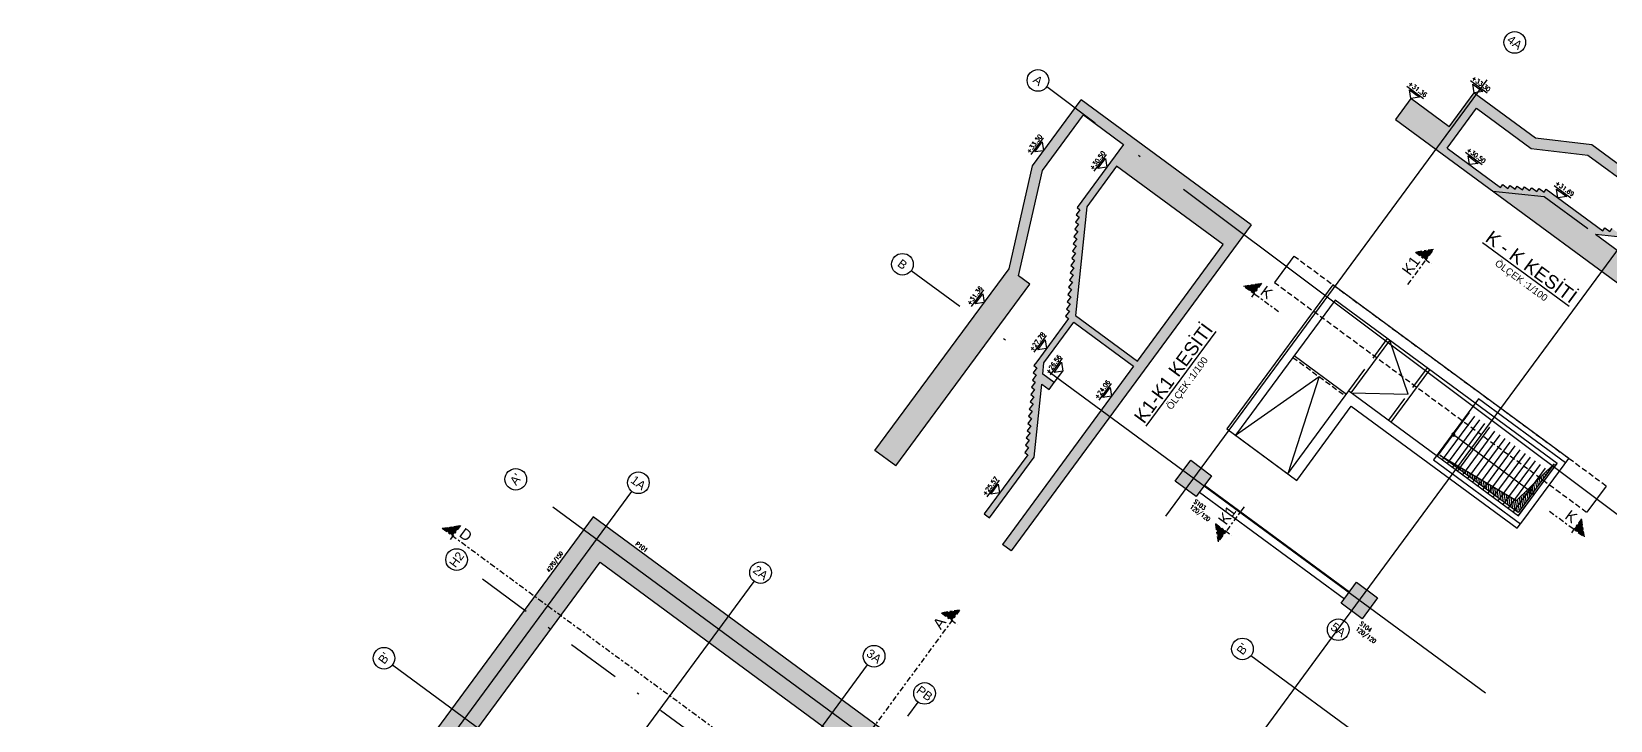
# Model space of a CAD drawing. Header units: millimetres. Extents: x 400392 to 401186, y 4543812 to 4544115.
# Drawn here: x 400690.4 to 400763.2, y 4544063.9 to 4544095.7 of the extents above; entities that cross this region are included whole.
import ezdxf
from ezdxf.enums import TextEntityAlignment as Align

# ---------------------------------------------------------------- set-up
doc = ezdxf.new("R2010")
doc.units = ezdxf.units.MM
for name, pattern in [('AKS', [3, 2.5, -0.25, 0, -0.25]), ('CENTER', [2, 1.25, -0.25, 0.25, -0.25]), ('CONTINU', [0]), ('DASHDOT2', [0.5, 0.25, -0.125, 0, -0.125]), ('HIDDEN', [0.375, 0.25, -0.125])]:
    doc.linetypes.add(name, pattern=pattern)
for name, color, linetype in [('aks prota', 2, 'AKS'), ('boşluk prota', 2, 'Continuous'), ('boşluk taraması prota', 252, 'Continuous'), ('caks prota', 4, 'Continuous'), ('kesit prota', 1, 'Continuous'), ('kesit tarama prota', 252, 'Continuous'), ('kiris prota', 6, 'Continuous'), ('kiriş prota', 6, 'Continuous'), ('kolon prota', 1, 'Continuous'), ('kolon tarama prota', 252, 'Continuous'), ('kot prota', 4, 'Continuous'), ('lkolon prota', 4, 'Continuous'), ('lperde prota', 4, 'Continuous'), ('merdiven prota', 2, 'Continuous'), ('metraj prota', 2, 'Continuous'), ('perde prota', 1, 'Continuous'), ('PRT-AL-TUNEL_EKSENI', 14, 'DASHDOT2'), ('PRT-CST-rc_level', 6, 'Continuous'), ('PRT-CST-rc_levermark', 4, 'Continuous'), ('PRT-MI-ad_dim', 8, 'Continuous'), ('skesit prota', 7, 'Continuous'), ('t35 prota', 3, 'Continuous'), ('taks prota', 7, 'Continuous'), ('tkesit prota', 7, 'Continuous'), ('tkolon prota', 6, 'Continuous'), ('tperde prota', 6, 'Continuous'), ('tplan prota', 7, 'Continuous'), ('ölçü prota', 4, 'Continuous')]:
    doc.layers.add(name, color=color, linetype=linetype)
doc.styles.add('Arial', font='Arial.ttf')
doc.styles.add('OLCU', font='romanstw.shx')
doc.styles.add('TAKS', font='Arial Unicode.ttf')
doc.styles.add('tkolon', font='romanstw.shx')

# ---------------------------------------------------------------- blocks, each defined once
blk = doc.blocks.new('*U59')
at = {"layer": 'metraj prota', "color": 4}
blk.add_lwpolyline([(-464, 0), (-441.5, 13), (-441.5, -13)], close=True, dxfattribs=at)
blk.add_lwpolyline([(0, 0), (-441.5, 0)], dxfattribs=at)
blk.add_circle((0, 0), 7.5, dxfattribs=at)
blk = doc.blocks.new('KOTK5')
at = {"layer": 'PRT-CST-rc_levermark'}
blk.add_line((217, 160), (-213, 160), dxfattribs=at)
blk.add_lwpolyline([(130, 130), (-130, 130), (0, 0)], close=True, dxfattribs=at)
at = {"layer": 'PRT-CST-rc_level', "style": 'OLCU'}
blk.add_attdef('000.00', text='', height=90, dxfattribs=at).set_placement((0, 193), align=Align.CENTER)

msp = doc.modelspace()

# ---------------------------------------------------------------- hatches: boundary and pattern name
at = {"layer": 'boşluk taraması prota', "ltscale": 2}
h = msp.add_hatch(dxfattribs=at)
h.set_pattern_fill('ANSI31', color=256, scale=0.03, angle=89.6371181, style=0)
h.set_pattern_definition([(98.6371, (400747.01018, 4544051.12023), (-0.0941698, -0.01430425), [])])
h.paths.add_polyline_path([(400760.60998, 4544075.78207), (400758.94904, 4544073.52617), (400755.33923, 4544076.18394), (400758.8725, 4544074.08026)])
at = {"layer": 'kesit tarama prota'}
h = msp.add_hatch(color=256, dxfattribs=at)
h.dxf.hatch_style = 1
h.paths.add_polyline_path([(400738.79757, 4544092.57899), (400736.55573, 4544089.53409), (400735.47398, 4544084.78126), (400729.28805, 4544076.39101), (400730.25439, 4544075.67953), (400736.43788, 4544084.07321), (400735.91348, 4544084.4593), (400737.02014, 4544089.32154), (400738.90376, 4544091.8799), (400740.75349, 4544090.51801), (400738.60768, 4544087.60356), (400738.74458, 4544087.50277), (400738.57264, 4544087.26924), (400738.70953, 4544087.16844), (400738.53759, 4544086.93491), (400738.67449, 4544086.83412), (400738.50255, 4544086.60059), (400738.63945, 4544086.4998), (400738.46751, 4544086.26627), (400738.60441, 4544086.16547), (400738.43247, 4544085.93194), (400738.56936, 4544085.83115), (400738.39742, 4544085.59762), (400738.53432, 4544085.49683), (400738.36238, 4544085.2633), (400738.49928, 4544085.16251), (400738.32734, 4544084.92897), (400738.46423, 4544084.82818), (400738.29229, 4544084.59465), (400738.42919, 4544084.49386), (400738.25725, 4544084.26033), (400738.39415, 4544084.15954), (400738.22221, 4544083.926), (400738.35911, 4544083.82521), (400738.18717, 4544083.59168), (400738.32406, 4544083.49089), (400738.15212, 4544083.25736), (400738.28902, 4544083.15657), (400738.11708, 4544082.92304), (400738.25398, 4544082.82224), (400738.08204, 4544082.58871), (400738.21893, 4544082.48792), (400736.74855, 4544080.49083), (400736.61811, 4544080.31367), (400736.75501, 4544080.21288), (400736.58307, 4544079.97935), (400736.71996, 4544079.87855), (400736.54802, 4544079.64502), (400736.68492, 4544079.54423), (400736.51298, 4544079.3107), (400736.64988, 4544079.20991), (400736.47794, 4544078.97638), (400736.61484, 4544078.87558), (400736.4429, 4544078.64205), (400736.57979, 4544078.54126), (400736.40785, 4544078.30773), (400736.54475, 4544078.20694), (400736.37281, 4544077.97341), (400736.50971, 4544077.87261), (400736.33777, 4544077.63908), (400736.47466, 4544077.53829), (400736.30272, 4544077.30476), (400736.43962, 4544077.20397), (400736.26768, 4544076.97044), (400736.40458, 4544076.86964), (400736.23264, 4544076.63611), (400736.36954, 4544076.53532), (400736.1976, 4544076.30179), (400736.33449, 4544076.201), (400734.32262, 4544073.46845), (400734.5642, 4544073.29059), (400736.62437, 4544076.08872), (400736.97796, 4544079.46212), (400737.32289, 4544079.20816), (400737.56086, 4544079.53137), (400737.02632, 4544079.92352), (400737.07993, 4544080.43492), (400738.46052, 4544082.31005), (400741.21698, 4544080.28056), (400735.16658, 4544072.06286), (400735.56922, 4544071.76641), (400746.64098, 4544086.80417)])
h.paths.add_polyline_path([(400745.349, 4544085.8927), (400741.39485, 4544080.52215), (400738.53522, 4544082.62759), (400739.06125, 4544087.64615), (400740.43438, 4544089.51115)], flags=16)
h = msp.add_hatch(color=256, dxfattribs=at)
h.dxf.hatch_style = 1
h.paths.add_polyline_path([(400769.29744, 4544081.37809), (400766.79467, 4544083.22079), (400768.71566, 4544085.82989), (400768.31312, 4544086.12627), (400768.20195, 4544085.9759), (400767.96842, 4544086.14784), (400767.86762, 4544086.01095), (400767.63409, 4544086.18289), (400767.5333, 4544086.04599), (400767.29977, 4544086.21793), (400767.19898, 4544086.08103), (400766.96545, 4544086.25297), (400766.86466, 4544086.11608), (400766.63112, 4544086.28802), (400766.53033, 4544086.15112), (400766.2968, 4544086.32306), (400766.19601, 4544086.18616), (400765.96248, 4544086.3581), (400765.86169, 4544086.22121), (400765.62815, 4544086.39315), (400765.52736, 4544086.25625), (400765.29383, 4544086.42819), (400765.19304, 4544086.29129), (400764.95951, 4544086.46323), (400764.85872, 4544086.32633), (400764.62518, 4544086.49827), (400764.52439, 4544086.36138), (400764.29086, 4544086.53332), (400764.19007, 4544086.39642), (400763.95654, 4544086.56836), (400763.85575, 4544086.43146), (400763.62222, 4544086.6034), (400763.52142, 4544086.46651), (400763.28789, 4544086.63845), (400763.1871, 4544086.50155), (400762.95357, 4544086.67349), (400762.85278, 4544086.53659), (400760.2514, 4544088.45189), (400760.15061, 4544088.31499), (400759.91708, 4544088.48693), (400759.81629, 4544088.35004), (400759.58275, 4544088.52198), (400759.48196, 4544088.38508), (400759.24843, 4544088.55702), (400759.14764, 4544088.42012), (400758.91411, 4544088.59206), (400758.81332, 4544088.45517), (400758.57978, 4544088.62711), (400758.47899, 4544088.49021), (400758.24546, 4544088.66215), (400758.14467, 4544088.52525), (400755.67246, 4544090.34545), (400757.03435, 4544092.19517), (400759.5596, 4544090.33592), (400762.16825, 4544090.02961), (400764.26986, 4544088.48227), (400764.56631, 4544088.88491), (400762.35525, 4544090.51284), (400759.7466, 4544090.81914), (400756.92816, 4544092.89426), (400755.77794, 4544091.33202), (400754.00248, 4544092.63922), (400753.29101, 4544091.67289), (400768.58597, 4544080.41176)])
h.paths.add_polyline_path([(400762.51636, 4544086.37076), (400768.06479, 4544085.78919), (400766.39204, 4544083.51724)], flags=16)
h = msp.add_hatch(color=256, dxfattribs=at)
h.dxf.hatch_style = 1
h.paths.add_polyline_path([(400754.21769, 4544085.54259), (400755.0566, 4544085.67002), (400754.70086, 4544085.18685)])
h = msp.add_hatch(color=256, dxfattribs=at)
h.dxf.hatch_style = 1
h.paths.add_polyline_path([(400747.12337, 4544084.11), (400746.28447, 4544083.98257), (400746.76763, 4544083.62683)])
h = msp.add_hatch(color=256, dxfattribs=at)
h.dxf.hatch_style = 1
h.paths.add_polyline_path([(400710.1732, 4544072.93544), (400709.3343, 4544072.80801), (400709.81747, 4544072.45227)])
h = msp.add_hatch(color=256, dxfattribs=at)
h.dxf.hatch_style = 1
h.paths.add_polyline_path([(400744.99892, 4544073.02158), (400745.12635, 4544072.18267), (400745.48209, 4544072.66584)])
h = msp.add_hatch(color=256, dxfattribs=at)
h.dxf.hatch_style = 1
h.paths.add_polyline_path([(400761.88066, 4544073.24474), (400762.00809, 4544072.40583), (400761.52492, 4544072.76157)])
h = msp.add_hatch(color=256, dxfattribs=at)
h.dxf.hatch_style = 1
h.paths.add_polyline_path([(400732.35374, 4544068.9003), (400733.19265, 4544069.02773), (400732.83691, 4544068.54456)])
at = {"layer": 'kolon tarama prota'}
h = msp.add_hatch(color=256, dxfattribs=at)
h.dxf.hatch_style = 1
h.paths.add_polyline_path([(400743.85157, 4544075.94311), (400744.81791, 4544075.23164), (400744.10643, 4544074.2653), (400743.14009, 4544074.97678)])
h = msp.add_hatch(color=256, dxfattribs=at)
h.dxf.hatch_style = 1
h.paths.add_polyline_path([(400716.28991, 4544073.3376), (400705.79563, 4544059.08418), (400705.47352, 4544059.32134), (400704.9992, 4544058.67712), (400705.32131, 4544058.43996), (400701.9418, 4544053.84987), (400701.61969, 4544054.08703), (400701.14537, 4544053.44281), (400701.46748, 4544053.20565), (400690.97319, 4544038.95223), (400692.18111, 4544038.06288), (400716.60848, 4544071.24034), (400767.08916, 4544034.07322), (400769.64107, 4544034.05706)])
h = msp.add_hatch(color=256, dxfattribs=at)
h.dxf.hatch_style = 1
h.paths.add_polyline_path([(400751.50171, 4544070.31059), (400752.46805, 4544069.59911), (400751.75657, 4544068.63278), (400750.79024, 4544069.34425)])

# ---------------------------------------------------------------- linework, layer by layer
at = {"layer": 'aks prota', "ltscale": 10}
for p, q in [((400742.69656, 4544073.36238), (400758.49849, 4544094.8247)), ((400763.52567, 4544073.44122), (400737.20954, 4544093.17696)), ((400750.3467, 4544067.72986), (400766.14863, 4544089.19217)), ((400757.44848, 4544065.18712), (400730.96041, 4544084.68933)), ((400690.39136, 4544036.897), (400718.07966, 4544074.50348)), ((400690.39136, 4544036.897), (400718.07966, 4544074.50348)), ((400690.39136, 4544036.897), (400718.07966, 4544074.50348)), ((400807.27371, 4544005.41814), (400713.11034, 4544074.74725)), ((400807.27371, 4544005.41814), (400713.11034, 4544074.74725)), ((400696.0283, 4544032.74672), (400723.71661, 4544070.3532)), ((400696.0283, 4544032.74672), (400723.71661, 4544070.3532)), ((400696.0283, 4544032.74672), (400723.71661, 4544070.3532)), ((400745.65928, 4544061.36336), (400750.3467, 4544067.72986)), ((400752.3957, 4544062.66998), (400746.62438, 4544066.91919)), ((400701.26261, 4544028.89288), (400728.95092, 4544066.49937)), ((400701.26261, 4544028.89288), (400728.95092, 4544066.49937)), ((400701.26261, 4544028.89288), (400728.95092, 4544066.49937)), ((400789.83571, 4544005.52859), (400707.03314, 4544066.49315)), ((400789.83571, 4544005.52859), (400707.03314, 4544066.49315)), ((400789.83571, 4544005.52859), (400707.03314, 4544066.49315))]:
    msp.add_line(p, q, dxfattribs=at)
at = {"layer": 'boşluk prota', "ltscale": 0.05}
msp.add_lwpolyline([(400760.60998, 4544075.78207), (400758.94904, 4544073.52617), (400755.33923, 4544076.18394), (400758.8725, 4544074.08026)], close=True, dxfattribs=at)
at = {"layer": 'caks prota', "ltscale": 0.05}
for centre in [(400758.79494, 4544095.22734), (400736.8069, 4544093.4734), (400730.55777, 4544084.98578), (400712.72284, 4544075.06324), (400712.72284, 4544075.06324), (400712.72284, 4544075.06324), (400718.37611, 4544074.90612), (400718.37611, 4544074.90612), (400718.37611, 4544074.90612), (400709.99551, 4544071.35895), (400709.99551, 4544071.35895), (400709.99551, 4544071.35895), (400724.01306, 4544070.75584), (400724.01306, 4544070.75584), (400724.01306, 4544070.75584), (400750.65625, 4544068.12286), (400746.23689, 4544067.23518), (400706.64565, 4544066.80913), (400706.64565, 4544066.80913), (400706.64565, 4544066.80913), (400729.24737, 4544066.90201), (400729.24737, 4544066.90201), (400729.24737, 4544066.90201), (400731.57817, 4544065.18592), (400731.57817, 4544065.18592), (400731.57817, 4544065.18592)]:
    msp.add_circle(centre, 0.5, dxfattribs=at)
at = {"layer": 'kesit prota', "color": 1}
for p, q in [((400746.64098, 4544086.80417), (400738.79757, 4544092.57899)), ((400755.77794, 4544091.33202), (400754.00248, 4544092.63922)), ((400755.77794, 4544091.33202), (400756.92816, 4544092.89426)), ((400755.67246, 4544090.34545), (400757.03435, 4544092.19517)), ((400757.03435, 4544092.19517), (400759.5596, 4544090.33592)), ((400759.5596, 4544090.33592), (400762.16825, 4544090.02961)), ((400762.16825, 4544090.02961), (400764.26986, 4544088.48227)), ((400746.64098, 4544086.80417), (400735.56922, 4544071.76641)), ((400762.51636, 4544086.37076), (400766.39204, 4544083.51724)), ((400741.21698, 4544080.28056), (400735.16658, 4544072.06286))]:
    msp.add_line(p, q, dxfattribs=at)
for points in [[(400729.28805, 4544076.39101), (400735.47398, 4544084.78126), (400736.55573, 4544089.53409), (400738.79757, 4544092.57899)], [(400756.92816, 4544092.89426), (400759.7466, 4544090.81914), (400762.35525, 4544090.51284), (400764.56631, 4544088.88491), (400764.26986, 4544088.48227)], [(400730.25439, 4544075.67953), (400736.43788, 4544084.07321), (400735.91348, 4544084.4593), (400737.02014, 4544089.32154), (400738.90376, 4544091.8799), (400740.75349, 4544090.51801), (400738.60768, 4544087.60356), (400738.74458, 4544087.50277), (400738.57264, 4544087.26924), (400738.70953, 4544087.16844), (400738.53759, 4544086.93491), (400738.67449, 4544086.83412), (400738.50255, 4544086.60059), (400738.63945, 4544086.4998), (400738.46751, 4544086.26627), (400738.60441, 4544086.16547), (400738.43247, 4544085.93194), (400738.56936, 4544085.83115), (400738.39742, 4544085.59762), (400738.53432, 4544085.49683), (400738.36238, 4544085.2633), (400738.49928, 4544085.16251), (400738.32734, 4544084.92897), (400738.46423, 4544084.82818), (400738.29229, 4544084.59465), (400738.42919, 4544084.49386), (400738.25725, 4544084.26033), (400738.39415, 4544084.15954), (400738.22221, 4544083.926), (400738.35911, 4544083.82521), (400738.18717, 4544083.59168), (400738.32406, 4544083.49089), (400738.15212, 4544083.25736), (400738.28902, 4544083.15657), (400738.11708, 4544082.92304), (400738.25398, 4544082.82224), (400738.08204, 4544082.58871), (400738.21893, 4544082.48792), (400736.74855, 4544080.49083), (400736.61811, 4544080.31367), (400736.75501, 4544080.21288), (400736.58307, 4544079.97935), (400736.71996, 4544079.87855), (400736.54802, 4544079.64502), (400736.68492, 4544079.54423), (400736.51298, 4544079.3107), (400736.64988, 4544079.20991), (400736.47794, 4544078.97638), (400736.61484, 4544078.87558), (400736.4429, 4544078.64205), (400736.57979, 4544078.54126), (400736.40785, 4544078.30773), (400736.54475, 4544078.20694), (400736.37281, 4544077.97341), (400736.50971, 4544077.87261), (400736.33777, 4544077.63908), (400736.47466, 4544077.53829), (400736.30272, 4544077.30476), (400736.43962, 4544077.20397), (400736.26768, 4544076.97044), (400736.40458, 4544076.86964), (400736.23264, 4544076.63611), (400736.36954, 4544076.53532), (400736.1976, 4544076.30179), (400736.33449, 4544076.201), (400734.32262, 4544073.46845), (400734.5642, 4544073.29059), (400736.62437, 4544076.08872), (400736.97796, 4544079.46212), (400737.32289, 4544079.20816), (400737.56086, 4544079.53137), (400737.02632, 4544079.92352), (400737.07993, 4544080.43492), (400738.46052, 4544082.31005), (400741.21698, 4544080.28056)], [(400753.29101, 4544091.67289), (400768.58597, 4544080.41176)], [(400755.67246, 4544090.34545), (400758.14467, 4544088.52525), (400758.24546, 4544088.66215), (400758.47899, 4544088.49021), (400758.57978, 4544088.62711), (400758.81332, 4544088.45517), (400758.91411, 4544088.59206), (400759.14764, 4544088.42012), (400759.24843, 4544088.55702), (400759.48196, 4544088.38508), (400759.58275, 4544088.52198), (400759.81629, 4544088.35004), (400759.91708, 4544088.48693), (400760.15061, 4544088.31499), (400760.2514, 4544088.45189), (400762.85278, 4544086.53659), (400762.95357, 4544086.67349), (400763.1871, 4544086.50155), (400763.28789, 4544086.63845)], [(400741.39485, 4544080.52215), (400745.349, 4544085.8927), (400740.43438, 4544089.51115), (400739.06125, 4544087.64615), (400738.53522, 4544082.62759), (400741.39485, 4544080.52215)], [(400762.51636, 4544086.37076), (400768.06479, 4544085.78919)]]:
    msp.add_lwpolyline(points, dxfattribs=at)
at = {"layer": 'kiris prota', "linetype": 'HIDDEN', "ltscale": 5}
for p, q in [((400751.14754, 4544079.13983), (400752.92915, 4544081.55963)), ((400752.98834, 4544077.79063), (400754.76704, 4544080.20647))]:
    msp.add_line(p, q, dxfattribs=at)
at = {"layer": 'kiriş prota'}
for p, q in [((400751.25699, 4544079.05924), (400753.03568, 4544081.47507)), ((400748.6268, 4544080.77597), (400751.0426, 4544078.9973)), ((400753.10074, 4544077.70788), (400754.87943, 4544080.12372))]:
    msp.add_line(p, q, dxfattribs=at)
at = {"layer": 'kiriş prota', "linetype": 'HIDDEN'}
msp.add_line((400748.56503, 4544080.69207), (400750.98083, 4544078.9134), dxfattribs=at)
at = {"layer": 'kiriş prota'}
msp.add_lwpolyline([(400745.51774, 4544077.38804), (400748.73888, 4544075.01643), (400751.25373, 4544078.44074), (400758.91249, 4544072.80187), (400759.21186, 4544073.20848), (400761.28408, 4544076.02298), (400750.40424, 4544084.03342)], close=True, dxfattribs=at)
for points in [[(400758.97028, 4544073.38635), (400760.74605, 4544075.79821), (400750.51043, 4544083.33433), (400745.91633, 4544077.09458), (400748.33219, 4544075.31586), (400751.14754, 4544079.13983), (400758.96735, 4544073.38238), (400760.74897, 4544075.80218)], [(400757.1234, 4544078.77588), (400755.05119, 4544075.96138), (400759.06364, 4544073.00716)], [(400761.13585, 4544075.82166), (400757.1234, 4544078.77588)], [(400744.25465, 4544074.46662), (400750.93846, 4544069.54557)], [(400744.49181, 4544074.78873), (400751.17562, 4544069.86769)]]:
    msp.add_lwpolyline(points, dxfattribs=at)
at = {"layer": 'kolon prota', "color": 1}
for points in [[(400743.85157, 4544075.94311), (400744.81791, 4544075.23164), (400744.10643, 4544074.2653), (400743.14009, 4544074.97678)], [(400751.50171, 4544070.31059), (400752.46805, 4544069.59911), (400751.75657, 4544068.63278), (400750.79024, 4544069.34425)]]:
    msp.add_lwpolyline(points, close=True, dxfattribs=at)
at = {"layer": 'merdiven prota', "linetype": 'HIDDEN', "ltscale": 10}
for p, q in [((400755.23348, 4544076.13762), (400757.01218, 4544078.55345)), ((400755.46702, 4544075.96568), (400757.24571, 4544078.38151)), ((400755.70055, 4544075.79374), (400757.47924, 4544078.20957)), ((400755.93408, 4544075.6218), (400757.71277, 4544078.03763)), ((400756.16761, 4544075.44986), (400757.9463, 4544077.86569)), ((400756.40114, 4544075.27791), (400758.17983, 4544077.69375)), ((400756.63467, 4544075.10597), (400758.41336, 4544077.52181)), ((400756.8682, 4544074.93403), (400758.64689, 4544077.34987)), ((400757.10173, 4544074.76209), (400758.88042, 4544077.17793)), ((400730.25439, 4544075.67953), (400729.28805, 4544076.39101)), ((400757.33526, 4544074.59015), (400759.11395, 4544077.00599)), ((400757.56879, 4544074.41821), (400759.34748, 4544076.83405)), ((400757.80232, 4544074.24627), (400759.58101, 4544076.66211)), ((400758.03585, 4544074.07433), (400759.81455, 4544076.49017)), ((400758.26938, 4544073.90239), (400760.04808, 4544076.31823)), ((400758.50291, 4544073.73045), (400760.28161, 4544076.14629)), ((400758.73645, 4544073.55851), (400760.51514, 4544075.97435)), ((400735.56922, 4544071.76641), (400735.16658, 4544072.06286))]:
    msp.add_line(p, q, dxfattribs=at)
for points in [[(400754.00248, 4544092.63922), (400753.29101, 4544091.67289)], [(400757.78859, 4544088.36148), (400760.14852, 4544088.11412)], [(400760.14852, 4544088.11412), (400762.51636, 4544086.37076)], [(400748.60228, 4544085.36013), (400747.71293, 4544084.15222)], [(400763.01095, 4544074.75155), (400762.1216, 4544073.54363)]]:
    msp.add_lwpolyline(points, dxfattribs=at)
at = {"layer": 'perde prota'}
for p, q in [((400716.28991, 4544073.3376), (400705.79563, 4544059.08418)), ((400769.64107, 4544034.05706), (400716.28991, 4544073.3376)), ((400692.18111, 4544038.06288), (400716.60848, 4544071.24034)), ((400716.60848, 4544071.24034), (400767.08916, 4544034.07322))]:
    msp.add_line(p, q, dxfattribs=at)
at = {"layer": 'perde prota', "linetype": 'HIDDEN'}
for points in [[(400763.01095, 4544074.75155), (400748.60228, 4544085.36013)], [(400747.71293, 4544084.15222), (400762.1216, 4544073.54363)]]:
    msp.add_lwpolyline(points, dxfattribs=at)
at = {"layer": 'PRT-AL-TUNEL_EKSENI', "ltscale": 10}
for p, q in [((400799.44787, 4544005.46771), (400710.38301, 4544071.04297)), ((400703.59274, 4544027.17729), (400731.28105, 4544064.78378))]:
    msp.add_line(p, q, dxfattribs=at)
at = {"layer": 'skesit prota', "linetype": 'CENTER', "ltscale": 0.2}
for p, q in [((400755.0566, 4544085.67002), (400754.21769, 4544085.54259)), ((400754.21769, 4544085.54259), (400754.94244, 4544085.00898)), ((400746.28447, 4544083.98257), (400747.12337, 4544084.11)), ((400747.12337, 4544084.11), (400746.58976, 4544083.38525)), ((400709.3343, 4544072.80801), (400710.1732, 4544072.93544)), ((400709.3343, 4544072.80801), (400804.91919, 4544002.43229)), ((400710.1732, 4544072.93544), (400709.6396, 4544072.21069)), ((400744.99892, 4544073.02158), (400745.72367, 4544072.48797)), ((400745.12635, 4544072.18267), (400744.99892, 4544073.02158)), ((400761.88066, 4544073.24474), (400761.34705, 4544072.51998)), ((400762.00809, 4544072.40583), (400761.88066, 4544073.24474)), ((400733.19265, 4544069.02773), (400704.01321, 4544029.39597)), ((400733.19265, 4544069.02773), (400732.35374, 4544068.9003)), ((400732.35374, 4544068.9003), (400733.07849, 4544068.36669))]:
    msp.add_line(p, q, dxfattribs=at)
for points in [[(400753.8708, 4544084.05946), (400755.0566, 4544085.67002)], [(400747.89502, 4544082.79677), (400746.28447, 4544083.98257)], [(400746.31214, 4544073.79323), (400745.12635, 4544072.18267)], [(400760.39753, 4544073.59162), (400762.00809, 4544072.40583)]]:
    msp.add_lwpolyline(points, dxfattribs=at)
at = {"layer": 'ölçü prota'}
for points in [[(400751.25699, 4544079.05924), (400753.88063, 4544078.99639), (400753.03568, 4544081.47507)], [(400737.56086, 4544079.53137), (400737.95133, 4544080.06171)], [(400745.91244, 4544077.09744), (400749.77293, 4544079.80274), (400748.3294, 4544075.31792)]]:
    msp.add_lwpolyline(points, dxfattribs=at)

# ---------------------------------------------------------------- block references
at = {"layer": 'kot prota', "linetype": 'CONTINU', "ltscale": 0.1}
ref = msp.add_blockref('KOTK5', (400754.00248, 4544092.63922), dxfattribs=dict(at, xscale=-0.002222222222222222, yscale=0.002222222222222222, zscale=0.002222222222222222, rotation=323.6371180961307))
ref.add_attrib('000.00', '+31.36', dxfattribs={"layer": 'PRT-CST-rc_level', "height": 0.2, "rotation": 323.6371181, "style": 'OLCU'}).set_placement((400754.25695, 4544092.98484), align=Align.CENTER)
ref = msp.add_blockref('KOTK5', (400756.92816, 4544092.89426), dxfattribs=dict(at, xscale=-0.002222222222222222, yscale=0.002222222222222222, zscale=0.002222222222222222, rotation=323.6371180961307))
ref.add_attrib('000.00', '+33.30', dxfattribs={"layer": 'PRT-CST-rc_level', "height": 0.2, "rotation": 323.6371181, "style": 'OLCU'}).set_placement((400757.18263, 4544093.23988), align=Align.CENTER)
ref = msp.add_blockref('KOTK5', (400737.06517, 4544090.23043), dxfattribs=dict(at, xscale=-0.002222222222222222, yscale=0.002222222222222222, zscale=0.002222222222222222, rotation=53.6371180961307))
ref.add_attrib('000.00', '+33.30', dxfattribs={"layer": 'PRT-CST-rc_level', "height": 0.2, "rotation": 53.6371181, "style": 'OLCU'}).set_placement((400736.71955, 4544090.4849), align=Align.CENTER)
ref = msp.add_blockref('KOTK5', (400739.97793, 4544089.46464), dxfattribs=dict(at, xscale=-0.002222222222222222, yscale=0.002222222222222222, zscale=0.002222222222222222, rotation=53.6371180961307))
ref.add_attrib('000.00', '+30.50', dxfattribs={"layer": 'PRT-CST-rc_level', "height": 0.2, "rotation": 53.6371181, "style": 'OLCU'}).set_placement((400739.63231, 4544089.71911), align=Align.CENTER)
ref = msp.add_blockref('KOTK5', (400756.70586, 4544089.58459), dxfattribs=dict(at, xscale=-0.002222222222222222, yscale=0.002222222222222222, zscale=0.002222222222222222, rotation=323.6371180961307))
ref.add_attrib('000.00', '+30.50', dxfattribs={"layer": 'PRT-CST-rc_level', "height": 0.2, "rotation": 323.6371181, "style": 'OLCU'}).set_placement((400756.96033, 4544089.93021), align=Align.CENTER)
ref = msp.add_blockref('KOTK5', (400760.78972, 4544088.05554), dxfattribs=dict(at, xscale=-0.002222222222222222, yscale=0.002222222222222222, zscale=0.002222222222222222, rotation=323.6371180961307))
ref.add_attrib('000.00', '+31.69', dxfattribs={"layer": 'PRT-CST-rc_level', "height": 0.2, "rotation": 323.6371181, "style": 'OLCU'}).set_placement((400761.04419, 4544088.40117), align=Align.CENTER)
ref = msp.add_blockref('KOTK5', (400734.31878, 4544083.22378), dxfattribs=dict(at, xscale=-0.002222222222222222, yscale=0.002222222222222222, zscale=0.002222222222222222, rotation=53.6371180961307))
ref.add_attrib('000.00', '+31.36', dxfattribs={"layer": 'PRT-CST-rc_level', "height": 0.2, "rotation": 53.6371181, "style": 'OLCU'}).set_placement((400733.97316, 4544083.47825), align=Align.CENTER)
ref = msp.add_blockref('KOTK5', (400737.19926, 4544081.10299), dxfattribs=dict(at, xscale=-0.002222222222222222, yscale=0.002222222222222222, zscale=0.002222222222222222, rotation=53.6371180961307))
ref.add_attrib('000.00', '+27.78', dxfattribs={"layer": 'PRT-CST-rc_level', "height": 0.2, "rotation": 53.6371181, "style": 'OLCU'}).set_placement((400736.85364, 4544081.35746), align=Align.CENTER)
ref = msp.add_blockref('KOTK5', (400737.95133, 4544080.06171), dxfattribs=dict(at, xscale=-0.002222222222222222, yscale=0.002222222222222222, zscale=0.002222222222222222, rotation=53.6371180961307))
ref.add_attrib('000.00', '+26.56', dxfattribs={"layer": 'PRT-CST-rc_level', "height": 0.2, "rotation": 53.6371181, "style": 'OLCU'}).set_placement((400737.60571, 4544080.31618), align=Align.CENTER)
ref = msp.add_blockref('KOTK5', (400740.19731, 4544078.89563), dxfattribs=dict(at, xscale=-0.002222222222222222, yscale=0.002222222222222222, zscale=0.002222222222222222, rotation=53.6371180961307))
ref.add_attrib('000.00', '+24.06', dxfattribs={"layer": 'PRT-CST-rc_level', "height": 0.2, "rotation": 53.6371181, "style": 'OLCU'}).set_placement((400739.85169, 4544079.1501), align=Align.CENTER)
ref = msp.add_blockref('KOTK5', (400735.03435, 4544074.43513), dxfattribs=dict(at, xscale=-0.002222222222222222, yscale=0.002222222222222222, zscale=0.002222222222222222, rotation=53.6371180961307))
ref.add_attrib('000.00', '+25.57', dxfattribs={"layer": 'PRT-CST-rc_level', "height": 0.2, "rotation": 53.6371181, "style": 'OLCU'}).set_placement((400734.68873, 4544074.6896), align=Align.CENTER)
at = {"layer": 'PRT-MI-ad_dim', "xscale": -0.01, "yscale": 0.01, "zscale": 0.01, "rotation": 323.600590813217}
msp.add_blockref('*U59', (400755.96429, 4544077.13021), dxfattribs=at)

# ---------------------------------------------------------------- texts
at = {"layer": 'lkolon prota', "style": 'tkolon', "width": 0.8}
for p in [(400743.79069, 4544073.7514), (400751.44083, 4544068.11887)]:
    msp.add_text('120/120', height=0.2, rotation=323.6371181, dxfattribs=at).set_placement(p)
at = {"layer": 'lperde prota', "style": 'tkolon', "width": 0.8}
msp.add_text('4270/150', height=0.18, rotation=54.1064095, dxfattribs=at).set_placement((400714.18925, 4544070.80492), align=Align.MIDDLE_LEFT)
at = {"layer": 't35 prota', "style": 'Arial'}
for rotation, p in [(323.6371181, (400759.0952, 4544084.22837)), (53.6371181, (400743.69771, 4544079.48993))]:
    msp.add_text('ÖLÇEK :1/100', height=0.32, rotation=rotation, dxfattribs=at).set_placement(p, align=Align.MIDDLE)
at = {"layer": 'taks prota', "style": 'TAKS'}
for s, rotation, p in [('4A', 323.1422856, (400758.79494, 4544095.22734)), ('A', 323.6371181, (400736.8069, 4544093.4734)), ('B', 323.6371181, (400730.55777, 4544084.98578)), ("A'", 53.1422857, (400712.72284, 4544075.06324)), ("A'", 53.1422857, (400712.72284, 4544075.06324)), ("A'", 53.1422857, (400712.72284, 4544075.06324)), ('1A', 323.1422857, (400718.37611, 4544074.90612)), ('1A', 323.1422857, (400718.37611, 4544074.90612)), ('1A', 323.1422857, (400718.37611, 4544074.90612)), ('H2', 53.1422857, (400709.99551, 4544071.35895)), ('H2', 53.1422857, (400709.99551, 4544071.35895)), ('H2', 53.1422857, (400709.99551, 4544071.35895)), ('2A', 323.1422857, (400724.01306, 4544070.75584)), ('2A', 323.1422857, (400724.01306, 4544070.75584)), ('2A', 323.1422857, (400724.01306, 4544070.75584)), ('5A', 323.1422857, (400750.65625, 4544068.12286)), ("B'", 53.1422857, (400706.64565, 4544066.80913)), ("B'", 53.1422857, (400706.64565, 4544066.80913)), ("B'", 53.1422857, (400706.64565, 4544066.80913)), ('3A', 323.1422857, (400729.24737, 4544066.90201)), ('3A', 323.1422857, (400729.24737, 4544066.90201)), ('3A', 323.1422857, (400729.24737, 4544066.90201)), ("B'", 53.1422857, (400746.23689, 4544067.23518)), ('PB', 323.1422857, (400731.57817, 4544065.18592)), ('PB', 323.1422857, (400731.57817, 4544065.18592)), ('PB', 323.1422857, (400731.57817, 4544065.18592))]:
    msp.add_text(s, height=0.4, rotation=rotation, dxfattribs=at).set_placement(p, align=Align.MIDDLE_CENTER)
at = {"layer": 'tkesit prota', "style": 'Arial'}
for s, rotation, p in [('K1', 53.6371181, (400753.96033, 4544084.43405)), ('K', 323.6371181, (400747.01762, 4544083.62904)), ('K1', 53.6371181, (400745.47988, 4544072.91583)), ('K', 323.6371181, (400761.06637, 4544073.28546)), ('D', 323.6371182, (400710.06746, 4544072.45449)), ('A', 53.6371182, (400732.32131, 4544068.09726))]:
    msp.add_text(s, height=0.5, rotation=rotation, dxfattribs=at).set_placement(p)
at = {"layer": 'tkolon prota', "style": 'tkolon', "width": 0.8}
for s, p in [('S103', (400743.96855, 4544073.99298)), ('S104', (400751.6187, 4544068.36045))]:
    msp.add_text(s, height=0.2, rotation=323.6371181, dxfattribs=at).set_placement(p)
at = {"layer": 'tperde prota', "style": 'tkolon', "width": 0.8}
msp.add_text('P101', height=0.2, rotation=324.1064095, dxfattribs=at).set_placement((400718.27696, 4544072.12296), align=Align.MIDDLE_LEFT)
at = {"layer": 'tplan prota', "style": 'Arial'}
for s, rotation, p in [('%%UK - K KESİTİ', 323.6371181, (400759.61399, 4544084.93298)), ('%%UK1-K1 KESİTİ', 53.6371181, (400742.99309, 4544080.00871))]:
    msp.add_text(s, height=0.625, rotation=rotation, dxfattribs=at).set_placement(p, align=Align.MIDDLE)

doc.saveas('drawing.dxf')
